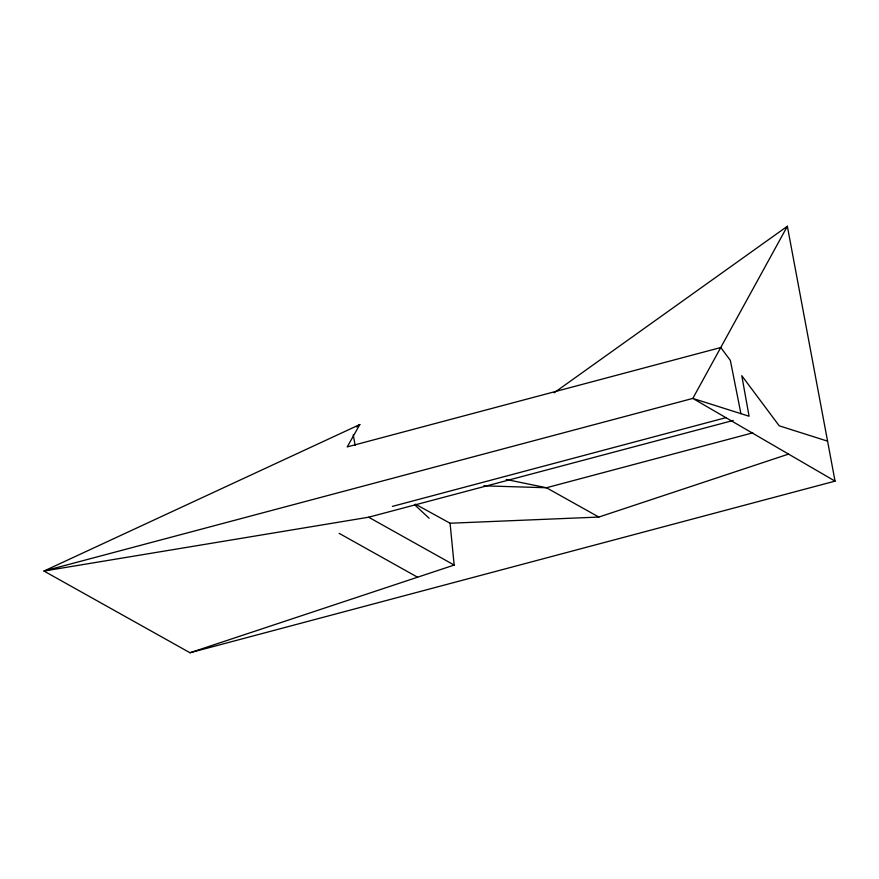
<?xml version="1.0" encoding="UTF-8"?>
<svg xmlns="http://www.w3.org/2000/svg" width="879" height="879" viewBox="0 0 879 879"><rect width="100%" height="100%" fill="white"/><g stroke="black" fill="none" stroke-linecap="round" stroke-linejoin="round"><path stroke-width="1.32" d="M787.353 226.255L692.817 398.418L43.95 571.042L189.996 652.745L835.05 481.132L787.353 226.255L554.067 392.814M733.185 420.47L368.642 517.215L43.95 571.042L359.819 424.535L347.238 446.906L720.758 347.535L730.339 360.368L740.931 413.668M356.511 426.908L359.819 424.535M189.996 652.745L454.168 565.065L450.07 523.236L415.459 504.183M450.07 523.236L598.83 517.061L788.573 454.091M392.43 506.381L726.351 417.547M752.776 432.853L546.441 487.746L483.791 485.834M506.15 479.484L546.441 487.746L598.83 517.061M827.568 441.148L779.223 425.821L741.788 375.685L749.073 416.25L692.817 398.418L835.05 481.132M454.168 565.065L368.642 517.215M339.173 533.366L417.569 577.217M414.8 504.909L429.106 518.236M353.215 434.819L355.204 445.444"/></g></svg>
